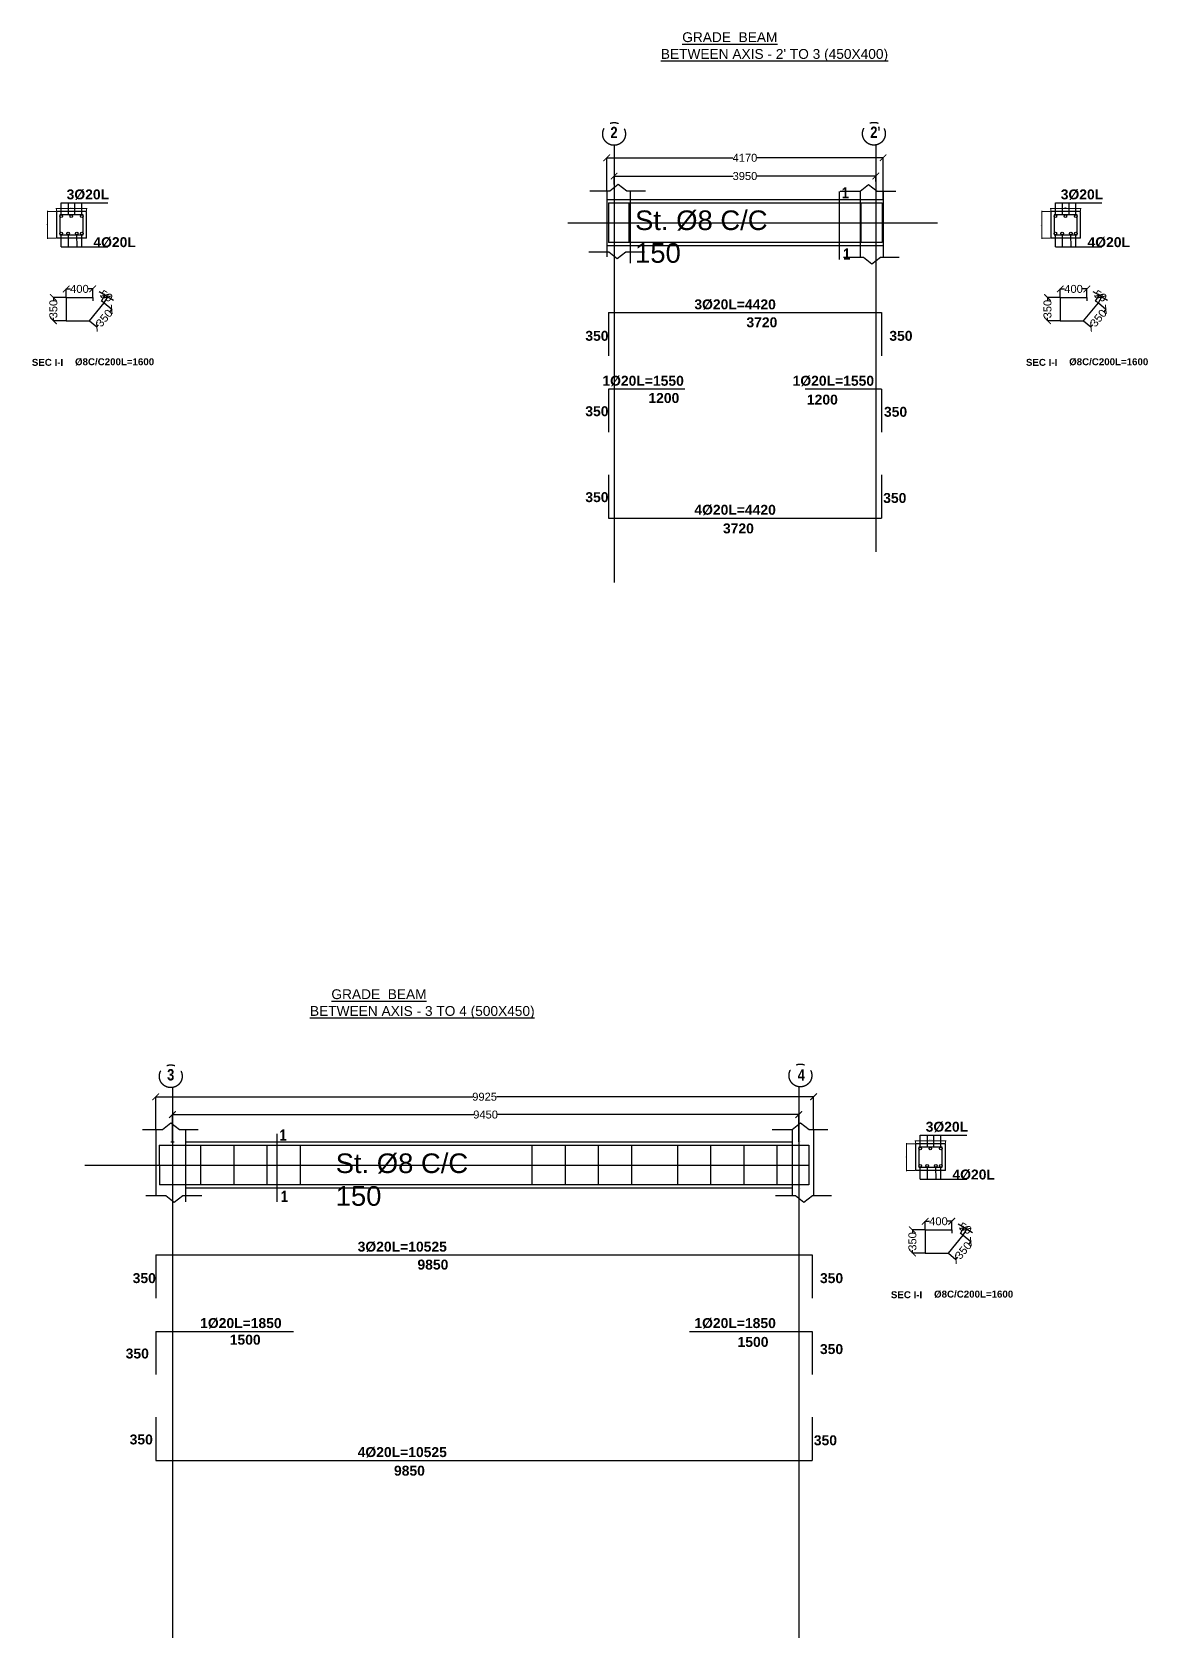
# Model space of a CAD drawing. Header units: inches. Extents: x -291016 to -124071, y 25078 to 137196.
# Drawn here: x -278426 to -261591, y 84236 to 108463 of the extents above; entities that cross this region are included whole.
import ezdxf

# ---------------------------------------------------------------- set-up
doc = ezdxf.new("R2010")
doc.units = ezdxf.units.IN
doc.header["$MEASUREMENT"] = 0
doc.linetypes.add('CENTER', pattern=[2, 1.25, -0.25, 0.25, -0.25])
doc.linetypes.add('CENTER2', pattern=[28.575, 19.05, -3.175, 3.175, -3.175])
doc.layers.add('AXIS', color=8, linetype='CENTER')
doc.layers.add('TEX', color=4, linetype='Continuous')
for name, color, linetype, lineweight in [('bar', 2, 'Continuous', 60), ('texts', 3, 'Continuous', 15), ('wal', 7, 'Continuous', 50)]:
    doc.layers.add(name, color=color, linetype=linetype, lineweight=lineweight)
doc.styles.add('50', font='arial.ttf', dxfattribs={"height": 150})
doc.styles.add('G', font='arial.ttf')
doc.styles.add('SIMPLEX', font='arial.ttf', dxfattribs={"height": 120})
doc.styles.add('Swiss Outline Bold Condensed', font='swisscbo.ttf')
doc.dimstyles.new('25SC', dxfattribs={"dimtxt": 20, "dimasz": 100, "dimexe": 0, "dimexo": 0, "dimgap": 0, "dimtad": 0, "dimdec": 0, "dimzin": 0, "dimdsep": 46, "dimtxsty": 'SIMPLEX', "dimblk": 'ARCHTICK', "dimcen": 0, "dimclrd": 1, "dimclre": 1, "dimclrt": 6, "dimadec": 0, "dimazin": 0, "dimtfac": 1, "dimtdec": 0, "dimtix": 1, "dimtmove": 2, "dimatfit": 3, "dimldrblk": 'ARCHTICK', "dimfxl": 50, "dimtolj": 1, "dimtzin": 0, "dimarcsym": 0})
doc.dimstyles.new('50PEA1', dxfattribs={"dimscale": 0, "dimtxt": 12.5, "dimasz": 5, "dimexe": 5, "dimexo": 10, "dimgap": 5, "dimtad": 1, "dimdec": 0, "dimdsep": 46, "dimtxsty": 'Standard', "dimblk1": 'ARCHTICK', "dimblk2": 'ARCHTICK', "dimsah": 1, "dimcen": 2.5, "dimdle": 10, "dimclrd": 8, "dimclre": 8, "dimclrt": 7, "dimadec": 0, "dimazin": 0, "dimtfac": 1, "dimtdec": 0, "dimtix": 1, "dimtmove": 2, "dimatfit": 3, "dimldrblk": 'ARCHTICK', "dimfxl": 1, "dimtolj": 1, "dimtzin": 0, "dimlwd": 13, "dimlwe": 13, "dimarcsym": 0})

# ---------------------------------------------------------------- blocks, each defined once
blk = doc.blocks.new('_ArchTick')
at = {"color": 0, "const_width": 0.15}
blk.add_lwpolyline([(-0.5, -0.5), (0.5, 0.5)], dxfattribs=at)
blk = doc.blocks.new('*D44')
at = {"color": 1, "lineweight": -2, "transparency": 16777216}
for p, q in [((-276309, 91719), (-276309, 92131)), ((-276309, 92131), (-271763, 92131)), ((-266859, 92131), (-271405, 92131)), ((-266859, 91719), (-266859, 92131))]:
    blk.add_line(p, q, dxfattribs=at)
at = {"layer": 'Defpoints', "color": 0, "transparency": 16777216}
for p in [(-266859, 92131), (-276309, 91719), (-266859, 91719)]:
    blk.add_point(p, dxfattribs=at)
at = {"color": 1, "lineweight": -2, "transparency": 16777216, "xscale": 100, "yscale": 100, "zscale": 100, "rotation": 180}
blk.add_blockref('_ArchTick', (-276309, 92131), dxfattribs=at)
at = {"color": 1, "lineweight": -2, "transparency": 16777216, "xscale": 100, "yscale": 100, "zscale": 100}
blk.add_blockref('_ArchTick', (-266859, 92131), dxfattribs=at)
at = {"color": 6, "transparency": 16777216, "insert": (-271584, 92131), "char_height": 120, "attachment_point": 5, "style": 'SIMPLEX'}
blk.add_mtext('\\A1;9450', dxfattribs=at)
blk = doc.blocks.new('*D833')
at = {"color": 8, "lineweight": 13, "transparency": 16777216}
for p, q in [((-265106, 91688), (-265236, 91688)), ((-265231, 91698), (-265231, 91278)), ((-265106, 91288), (-265236, 91288))]:
    blk.add_line(p, q, dxfattribs=at)
at = {"layer": 'Defpoints', "color": 0, "transparency": 16777216}
for p in [(-265096, 91688), (-265231, 91288), (-265096, 91288)]:
    blk.add_point(p, dxfattribs=at)
at = {"color": 8, "lineweight": 13, "transparency": 16777216, "xscale": 5, "yscale": 5, "zscale": 5}
for p, rotation in [((-265231, 91688), 90), ((-265231, 91288), 270)]:
    blk.add_blockref('_ArchTick', p, dxfattribs=dict(at, rotation=rotation))
at = {"color": 7, "transparency": 16777216, "insert": (-265242, 91488), "char_height": 12.5, "attachment_point": 5, "rotation": 90}
blk.add_mtext('\\A1;450', dxfattribs=at)
blk = doc.blocks.new('*D832')
at = {"color": 8, "lineweight": 13, "transparency": 16777216}
for p, q in [((-265106, 91737), (-264636, 91737)), ((-265096, 91698), (-265096, 91742)), ((-264646, 91698), (-264646, 91742))]:
    blk.add_line(p, q, dxfattribs=at)
at = {"layer": 'Defpoints', "color": 0, "transparency": 16777216}
for p in [(-265096, 91688), (-264646, 91737), (-264646, 91688)]:
    blk.add_point(p, dxfattribs=at)
at = {"color": 8, "lineweight": 13, "transparency": 16777216, "xscale": 5, "yscale": 5, "zscale": 5, "rotation": 180}
blk.add_blockref('_ArchTick', (-265096, 91737), dxfattribs=at)
at = {"color": 8, "lineweight": 13, "transparency": 16777216, "xscale": 5, "yscale": 5, "zscale": 5}
blk.add_blockref('_ArchTick', (-264646, 91737), dxfattribs=at)
at = {"color": 7, "transparency": 16777216, "insert": (-264871, 91749), "char_height": 12.5, "attachment_point": 5}
blk.add_mtext('\\A1;500', dxfattribs=at)
blk = doc.blocks.new('*D45')
at = {"color": 1, "lineweight": -2, "transparency": 16777216}
for p, q in [((-276561, 91905), (-276561, 92400)), ((-276561, 92400), (-271778, 92400)), ((-266636, 92400), (-271419, 92400)), ((-266636, 91905), (-266636, 92400))]:
    blk.add_line(p, q, dxfattribs=at)
at = {"layer": 'Defpoints', "color": 0, "transparency": 16777216}
for p in [(-266636, 92400), (-276561, 91905), (-266636, 91905)]:
    blk.add_point(p, dxfattribs=at)
at = {"color": 1, "lineweight": -2, "transparency": 16777216, "xscale": 100, "yscale": 100, "zscale": 100, "rotation": 180}
blk.add_blockref('_ArchTick', (-276561, 92400), dxfattribs=at)
at = {"color": 1, "lineweight": -2, "transparency": 16777216, "xscale": 100, "yscale": 100, "zscale": 100}
blk.add_blockref('_ArchTick', (-266636, 92400), dxfattribs=at)
at = {"color": 6, "transparency": 16777216, "insert": (-271599, 92400), "char_height": 120, "attachment_point": 5, "style": 'SIMPLEX'}
blk.add_mtext('\\A1;9925', dxfattribs=at)
blk = doc.blocks.new('*D126')
at = {"color": 1, "lineweight": -2, "transparency": 16777216}
for p, q in [((-264376, 90310), (-264263, 90215)), ((-264263, 90215), (-264291, 90182)), ((-264601, 90042), (-264488, 89947)), ((-264488, 89947), (-264461, 89980))]:
    blk.add_line(p, q, dxfattribs=at)
at = {"layer": 'Defpoints', "color": 0, "transparency": 16777216}
for p in [(-264376, 90310), (-264263, 90215), (-264601, 90042)]:
    blk.add_point(p, dxfattribs=at)
at = {"color": 1, "lineweight": -2, "transparency": 16777216, "xscale": 100, "yscale": 100, "zscale": 100}
for p, rotation in [((-264263, 90215), 49.99567424151289), ((-264488, 89947), 229.9956742415129)]:
    blk.add_blockref('_ArchTick', p, dxfattribs=dict(at, rotation=rotation))
at = {"color": 6, "transparency": 16777216, "insert": (-264376, 90081), "char_height": 120, "attachment_point": 5, "rotation": 49.9957, "style": 'SIMPLEX'}
blk.add_mtext('\\A1;350', dxfattribs=at)
blk = doc.blocks.new('*D127')
at = {"color": 1, "lineweight": -2, "transparency": 16777216}
for p, q in [((-264367, 90426), (-264453, 90476)), ((-264420, 90335), (-264367, 90426)), ((-264376, 90310), (-264324, 90401)), ((-264324, 90401), (-264367, 90426)), ((-264324, 90401), (-264237, 90351))]:
    blk.add_line(p, q, dxfattribs=at)
at = {"layer": 'Defpoints', "color": 0, "transparency": 16777216}
for p in [(-264367, 90426), (-264420, 90335), (-264376, 90310)]:
    blk.add_point(p, dxfattribs=at)
at = {"color": 1, "lineweight": -2, "transparency": 16777216, "xscale": 100, "yscale": 100, "zscale": 100}
for p, rotation in [((-264367, 90426), 329.9862666535626), ((-264324, 90401), 149.9862666535626)]:
    blk.add_blockref('_ArchTick', p, dxfattribs=dict(at, rotation=rotation))
at = {"color": 6, "transparency": 16777216, "insert": (-264345, 90414), "char_height": 120, "attachment_point": 5, "rotation": 329.9863, "style": 'SIMPLEX'}
blk.add_mtext('\\A1;50', dxfattribs=at)
blk = doc.blocks.new('*D128')
at = {"color": 1, "lineweight": -2, "transparency": 16777216}
for p, q in [((-264951, 90392), (-264951, 90521)), ((-264951, 90521), (-264886, 90521)), ((-264551, 90521), (-264616, 90521)), ((-264551, 90392), (-264551, 90521))]:
    blk.add_line(p, q, dxfattribs=at)
at = {"layer": 'Defpoints', "color": 0, "transparency": 16777216}
for p in [(-264951, 90521), (-264951, 90392), (-264551, 90392)]:
    blk.add_point(p, dxfattribs=at)
at = {"color": 1, "lineweight": -2, "transparency": 16777216, "xscale": 100, "yscale": 100, "zscale": 100, "rotation": 180}
blk.add_blockref('_ArchTick', (-264951, 90521), dxfattribs=at)
at = {"color": 1, "lineweight": -2, "transparency": 16777216, "xscale": 100, "yscale": 100, "zscale": 100}
blk.add_blockref('_ArchTick', (-264551, 90521), dxfattribs=at)
at = {"color": 6, "transparency": 16777216, "insert": (-264751, 90521), "char_height": 120, "attachment_point": 5, "style": 'SIMPLEX'}
blk.add_mtext('\\A1;400', dxfattribs=at)
blk = doc.blocks.new('*D46')
at = {"color": 1, "lineweight": -2, "transparency": 16777216}
for p, q in [((-264951, 90392), (-265144, 90392)), ((-265144, 90392), (-265144, 90349)), ((-265144, 90042), (-265144, 90085)), ((-264951, 90042), (-265144, 90042))]:
    blk.add_line(p, q, dxfattribs=at)
at = {"layer": 'Defpoints', "color": 0, "transparency": 16777216}
for p in [(-264951, 90392), (-265144, 90042), (-264951, 90042)]:
    blk.add_point(p, dxfattribs=at)
at = {"color": 1, "lineweight": -2, "transparency": 16777216, "xscale": 100, "yscale": 100, "zscale": 100}
for p, rotation in [((-265144, 90392), 90), ((-265144, 90042), 270)]:
    blk.add_blockref('_ArchTick', p, dxfattribs=dict(at, rotation=rotation))
at = {"color": 6, "transparency": 16777216, "insert": (-265144, 90217), "char_height": 120, "attachment_point": 5, "rotation": 90, "style": 'SIMPLEX'}
blk.add_mtext('\\A1;350', dxfattribs=at)
blk = doc.blocks.new('*D835')
at = {"color": 8, "lineweight": 13, "transparency": 16777216}
for p, q in [((-278067, 105755), (-278197, 105755)), ((-278192, 105765), (-278192, 105345)), ((-278067, 105355), (-278197, 105355))]:
    blk.add_line(p, q, dxfattribs=at)
at = {"layer": 'Defpoints', "color": 0, "transparency": 16777216}
for p in [(-278057, 105755), (-278192, 105355), (-278057, 105355)]:
    blk.add_point(p, dxfattribs=at)
at = {"color": 8, "lineweight": 13, "transparency": 16777216, "xscale": 5, "yscale": 5, "zscale": 5}
for p, rotation in [((-278192, 105755), 90), ((-278192, 105355), 270)]:
    blk.add_blockref('_ArchTick', p, dxfattribs=dict(at, rotation=rotation))
at = {"color": 7, "transparency": 16777216, "insert": (-278203, 105555), "char_height": 12.5, "attachment_point": 5, "rotation": 90}
blk.add_mtext('\\A1;450', dxfattribs=at)
blk = doc.blocks.new('*D834')
at = {"color": 8, "lineweight": 13, "transparency": 16777216}
for p, q in [((-278067, 105804), (-277597, 105804)), ((-278057, 105765), (-278057, 105809)), ((-277607, 105765), (-277607, 105809))]:
    blk.add_line(p, q, dxfattribs=at)
at = {"layer": 'Defpoints', "color": 0, "transparency": 16777216}
for p in [(-278057, 105755), (-277607, 105804), (-277607, 105755)]:
    blk.add_point(p, dxfattribs=at)
at = {"color": 8, "lineweight": 13, "transparency": 16777216, "xscale": 5, "yscale": 5, "zscale": 5, "rotation": 180}
blk.add_blockref('_ArchTick', (-278057, 105804), dxfattribs=at)
at = {"color": 8, "lineweight": 13, "transparency": 16777216, "xscale": 5, "yscale": 5, "zscale": 5}
blk.add_blockref('_ArchTick', (-277607, 105804), dxfattribs=at)
at = {"color": 7, "transparency": 16777216, "insert": (-277832, 105816), "char_height": 12.5, "attachment_point": 5}
blk.add_mtext('\\A1;500', dxfattribs=at)
blk = doc.blocks.new('*D141')
at = {"color": 1, "lineweight": -2, "transparency": 16777216}
for p, q in [((-277337, 104377), (-277225, 104282)), ((-277225, 104282), (-277252, 104249)), ((-277562, 104109), (-277449, 104014)), ((-277449, 104014), (-277422, 104047))]:
    blk.add_line(p, q, dxfattribs=at)
at = {"layer": 'Defpoints', "color": 0, "transparency": 16777216}
for p in [(-277337, 104377), (-277225, 104282), (-277562, 104109)]:
    blk.add_point(p, dxfattribs=at)
at = {"color": 1, "lineweight": -2, "transparency": 16777216, "xscale": 100, "yscale": 100, "zscale": 100}
for p, rotation in [((-277225, 104282), 49.99567424151289), ((-277449, 104014), 229.9956742415129)]:
    blk.add_blockref('_ArchTick', p, dxfattribs=dict(at, rotation=rotation))
at = {"color": 6, "transparency": 16777216, "insert": (-277337, 104148), "char_height": 120, "attachment_point": 5, "rotation": 49.9957, "style": 'SIMPLEX'}
blk.add_mtext('\\A1;350', dxfattribs=at)
blk = doc.blocks.new('*D142')
at = {"color": 1, "lineweight": -2, "transparency": 16777216}
for p, q in [((-277328, 104493), (-277415, 104543)), ((-277381, 104402), (-277328, 104493)), ((-277337, 104377), (-277285, 104468)), ((-277285, 104468), (-277328, 104493)), ((-277285, 104468), (-277198, 104418))]:
    blk.add_line(p, q, dxfattribs=at)
at = {"layer": 'Defpoints', "color": 0, "transparency": 16777216}
for p in [(-277328, 104493), (-277381, 104402), (-277337, 104377)]:
    blk.add_point(p, dxfattribs=at)
at = {"color": 1, "lineweight": -2, "transparency": 16777216, "xscale": 100, "yscale": 100, "zscale": 100}
for p, rotation in [((-277328, 104493), 329.9862666535626), ((-277285, 104468), 149.9862666535626)]:
    blk.add_blockref('_ArchTick', p, dxfattribs=dict(at, rotation=rotation))
at = {"color": 6, "transparency": 16777216, "insert": (-277306, 104481), "char_height": 120, "attachment_point": 5, "rotation": 329.9863, "style": 'SIMPLEX'}
blk.add_mtext('\\A1;50', dxfattribs=at)
blk = doc.blocks.new('*D143')
at = {"color": 1, "lineweight": -2, "transparency": 16777216}
for p, q in [((-277912, 104459), (-277912, 104588)), ((-277912, 104588), (-277847, 104588)), ((-277512, 104588), (-277577, 104588)), ((-277512, 104459), (-277512, 104588))]:
    blk.add_line(p, q, dxfattribs=at)
at = {"layer": 'Defpoints', "color": 0, "transparency": 16777216}
for p in [(-277912, 104588), (-277912, 104459), (-277512, 104459)]:
    blk.add_point(p, dxfattribs=at)
at = {"color": 1, "lineweight": -2, "transparency": 16777216, "xscale": 100, "yscale": 100, "zscale": 100, "rotation": 180}
blk.add_blockref('_ArchTick', (-277912, 104588), dxfattribs=at)
at = {"color": 1, "lineweight": -2, "transparency": 16777216, "xscale": 100, "yscale": 100, "zscale": 100}
blk.add_blockref('_ArchTick', (-277512, 104588), dxfattribs=at)
at = {"color": 6, "transparency": 16777216, "insert": (-277712, 104588), "char_height": 120, "attachment_point": 5, "style": 'SIMPLEX'}
blk.add_mtext('\\A1;400', dxfattribs=at)
blk = doc.blocks.new('*D58')
at = {"color": 1, "lineweight": -2, "transparency": 16777216}
for p, q in [((-277912, 104459), (-278105, 104459)), ((-278105, 104459), (-278105, 104416)), ((-278105, 104109), (-278105, 104152)), ((-277912, 104109), (-278105, 104109))]:
    blk.add_line(p, q, dxfattribs=at)
at = {"layer": 'Defpoints', "color": 0, "transparency": 16777216}
for p in [(-277912, 104459), (-278105, 104109), (-277912, 104109)]:
    blk.add_point(p, dxfattribs=at)
at = {"color": 1, "lineweight": -2, "transparency": 16777216, "xscale": 100, "yscale": 100, "zscale": 100}
for p, rotation in [((-278105, 104459), 90), ((-278105, 104109), 270)]:
    blk.add_blockref('_ArchTick', p, dxfattribs=dict(at, rotation=rotation))
at = {"color": 6, "transparency": 16777216, "insert": (-278105, 104284), "char_height": 120, "attachment_point": 5, "rotation": 90, "style": 'SIMPLEX'}
blk.add_mtext('\\A1;350', dxfattribs=at)
blk = doc.blocks.new('*D59')
at = {"color": 1, "lineweight": -2, "transparency": 16777216}
for p, q in [((-269646, 106162), (-269646, 106291)), ((-269646, 106291), (-267849, 106291)), ((-265696, 106291), (-267492, 106291)), ((-265696, 106207), (-265696, 106291))]:
    blk.add_line(p, q, dxfattribs=at)
at = {"layer": 'Defpoints', "color": 0, "transparency": 16777216}
for p in [(-269646, 106162), (-265696, 106291), (-265696, 106207)]:
    blk.add_point(p, dxfattribs=at)
at = {"color": 1, "lineweight": -2, "transparency": 16777216, "xscale": 100, "yscale": 100, "zscale": 100, "rotation": 180}
blk.add_blockref('_ArchTick', (-269646, 106291), dxfattribs=at)
at = {"color": 1, "lineweight": -2, "transparency": 16777216, "xscale": 100, "yscale": 100, "zscale": 100}
blk.add_blockref('_ArchTick', (-265696, 106291), dxfattribs=at)
at = {"color": 6, "transparency": 16777216, "insert": (-267671, 106291), "char_height": 120, "attachment_point": 5, "style": 'SIMPLEX'}
blk.add_mtext('\\A1;3950', dxfattribs=at)
blk = doc.blocks.new('*D60')
at = {"color": 1, "lineweight": -2, "transparency": 16777216}
for p, q in [((-269756, 106066), (-269756, 106566)), ((-269756, 106566), (-267852, 106566)), ((-265586, 106566), (-267489, 106566)), ((-265586, 105936), (-265586, 106566))]:
    blk.add_line(p, q, dxfattribs=at)
at = {"layer": 'Defpoints', "color": 0, "transparency": 16777216}
for p in [(-265586, 106566), (-269756, 106066), (-265586, 105936)]:
    blk.add_point(p, dxfattribs=at)
at = {"color": 1, "lineweight": -2, "transparency": 16777216, "xscale": 100, "yscale": 100, "zscale": 100, "rotation": 180}
blk.add_blockref('_ArchTick', (-269756, 106566), dxfattribs=at)
at = {"color": 1, "lineweight": -2, "transparency": 16777216, "xscale": 100, "yscale": 100, "zscale": 100}
blk.add_blockref('_ArchTick', (-265586, 106566), dxfattribs=at)
at = {"color": 6, "transparency": 16777216, "insert": (-267671, 106566), "char_height": 120, "attachment_point": 5, "style": 'SIMPLEX'}
blk.add_mtext('\\A1;4170', dxfattribs=at)
blk = doc.blocks.new('*D837')
at = {"color": 8, "lineweight": 13, "transparency": 16777216}
for p, q in [((-263068, 105755), (-263198, 105755)), ((-263193, 105765), (-263193, 105345)), ((-263068, 105355), (-263198, 105355))]:
    blk.add_line(p, q, dxfattribs=at)
at = {"layer": 'Defpoints', "color": 0, "transparency": 16777216}
for p in [(-263058, 105755), (-263193, 105355), (-263058, 105355)]:
    blk.add_point(p, dxfattribs=at)
at = {"color": 8, "lineweight": 13, "transparency": 16777216, "xscale": 5, "yscale": 5, "zscale": 5}
for p, rotation in [((-263193, 105755), 90), ((-263193, 105355), 270)]:
    blk.add_blockref('_ArchTick', p, dxfattribs=dict(at, rotation=rotation))
at = {"color": 7, "transparency": 16777216, "insert": (-263204, 105555), "char_height": 12.5, "attachment_point": 5, "rotation": 90}
blk.add_mtext('\\A1;450', dxfattribs=at)
blk = doc.blocks.new('*D836')
at = {"color": 8, "lineweight": 13, "transparency": 16777216}
for p, q in [((-263068, 105804), (-262598, 105804)), ((-263058, 105765), (-263058, 105809)), ((-262608, 105765), (-262608, 105809))]:
    blk.add_line(p, q, dxfattribs=at)
at = {"layer": 'Defpoints', "color": 0, "transparency": 16777216}
for p in [(-263058, 105755), (-262608, 105804), (-262608, 105755)]:
    blk.add_point(p, dxfattribs=at)
at = {"color": 8, "lineweight": 13, "transparency": 16777216, "xscale": 5, "yscale": 5, "zscale": 5, "rotation": 180}
blk.add_blockref('_ArchTick', (-263058, 105804), dxfattribs=at)
at = {"color": 8, "lineweight": 13, "transparency": 16777216, "xscale": 5, "yscale": 5, "zscale": 5}
blk.add_blockref('_ArchTick', (-262608, 105804), dxfattribs=at)
at = {"color": 7, "transparency": 16777216, "insert": (-262833, 105816), "char_height": 12.5, "attachment_point": 5}
blk.add_mtext('\\A1;500', dxfattribs=at)
blk = doc.blocks.new('*D144')
at = {"color": 1, "lineweight": -2, "transparency": 16777216}
for p, q in [((-262338, 104377), (-262226, 104282)), ((-262226, 104282), (-262253, 104249)), ((-262563, 104109), (-262450, 104014)), ((-262450, 104014), (-262423, 104047))]:
    blk.add_line(p, q, dxfattribs=at)
at = {"layer": 'Defpoints', "color": 0, "transparency": 16777216}
for p in [(-262338, 104377), (-262226, 104282), (-262563, 104109)]:
    blk.add_point(p, dxfattribs=at)
at = {"color": 1, "lineweight": -2, "transparency": 16777216, "xscale": 100, "yscale": 100, "zscale": 100}
for p, rotation in [((-262226, 104282), 49.99567424151289), ((-262450, 104014), 229.9956742415129)]:
    blk.add_blockref('_ArchTick', p, dxfattribs=dict(at, rotation=rotation))
at = {"color": 6, "transparency": 16777216, "insert": (-262338, 104148), "char_height": 120, "attachment_point": 5, "rotation": 49.9957, "style": 'SIMPLEX'}
blk.add_mtext('\\A1;350', dxfattribs=at)
blk = doc.blocks.new('*D145')
at = {"color": 1, "lineweight": -2, "transparency": 16777216}
for p, q in [((-262329, 104493), (-262416, 104543)), ((-262382, 104402), (-262329, 104493)), ((-262338, 104377), (-262286, 104468)), ((-262286, 104468), (-262329, 104493)), ((-262286, 104468), (-262199, 104418))]:
    blk.add_line(p, q, dxfattribs=at)
at = {"layer": 'Defpoints', "color": 0, "transparency": 16777216}
for p in [(-262329, 104493), (-262382, 104402), (-262338, 104377)]:
    blk.add_point(p, dxfattribs=at)
at = {"color": 1, "lineweight": -2, "transparency": 16777216, "xscale": 100, "yscale": 100, "zscale": 100}
for p, rotation in [((-262329, 104493), 329.9862666535626), ((-262286, 104468), 149.9862666535626)]:
    blk.add_blockref('_ArchTick', p, dxfattribs=dict(at, rotation=rotation))
at = {"color": 6, "transparency": 16777216, "insert": (-262307, 104481), "char_height": 120, "attachment_point": 5, "rotation": 329.9863, "style": 'SIMPLEX'}
blk.add_mtext('\\A1;50', dxfattribs=at)
blk = doc.blocks.new('*D146')
at = {"color": 1, "lineweight": -2, "transparency": 16777216}
for p, q in [((-262913, 104459), (-262913, 104588)), ((-262913, 104588), (-262848, 104588)), ((-262513, 104588), (-262578, 104588)), ((-262513, 104459), (-262513, 104588))]:
    blk.add_line(p, q, dxfattribs=at)
at = {"layer": 'Defpoints', "color": 0, "transparency": 16777216}
for p in [(-262913, 104588), (-262913, 104459), (-262513, 104459)]:
    blk.add_point(p, dxfattribs=at)
at = {"color": 1, "lineweight": -2, "transparency": 16777216, "xscale": 100, "yscale": 100, "zscale": 100, "rotation": 180}
blk.add_blockref('_ArchTick', (-262913, 104588), dxfattribs=at)
at = {"color": 1, "lineweight": -2, "transparency": 16777216, "xscale": 100, "yscale": 100, "zscale": 100}
blk.add_blockref('_ArchTick', (-262513, 104588), dxfattribs=at)
at = {"color": 6, "transparency": 16777216, "insert": (-262713, 104588), "char_height": 120, "attachment_point": 5, "style": 'SIMPLEX'}
blk.add_mtext('\\A1;400', dxfattribs=at)
blk = doc.blocks.new('*D61')
at = {"color": 1, "lineweight": -2, "transparency": 16777216}
for p, q in [((-262913, 104459), (-263106, 104459)), ((-263106, 104459), (-263106, 104416)), ((-263106, 104109), (-263106, 104152)), ((-262913, 104109), (-263106, 104109))]:
    blk.add_line(p, q, dxfattribs=at)
at = {"layer": 'Defpoints', "color": 0, "transparency": 16777216}
for p in [(-262913, 104459), (-263106, 104109), (-262913, 104109)]:
    blk.add_point(p, dxfattribs=at)
at = {"color": 1, "lineweight": -2, "transparency": 16777216, "xscale": 100, "yscale": 100, "zscale": 100}
for p, rotation in [((-263106, 104459), 90), ((-263106, 104109), 270)]:
    blk.add_blockref('_ArchTick', p, dxfattribs=dict(at, rotation=rotation))
at = {"color": 6, "transparency": 16777216, "insert": (-263106, 104284), "char_height": 120, "attachment_point": 5, "rotation": 90, "style": 'SIMPLEX'}
blk.add_mtext('\\A1;350', dxfattribs=at)

msp = doc.modelspace()

# ---------------------------------------------------------------- linework, layer by layer
at = {"color": 3}
for p, q in [((-269710.7722, 106066.4199), (-269585.7405, 106167.4201)), ((-269585.7405, 106167.4201), (-269455.2722, 106066.4199)), ((-265933.5238, 106063.1377), (-265808.492, 106164.1378)), ((-265808.492, 106164.1378), (-265678.0238, 106063.1377)), ((-270013.2722, 106066.4199), (-269710.7722, 106066.4199)), ((-269755.5238, 106066.4378), (-269755.5238, 105072.9085)), ((-269755.5238, 105936.22), (-265585.5238, 105936.2612)), ((-269455.2722, 106066.4199), (-269170.2722, 106066.4199)), ((-269397.7722, 104976.3906), (-269397.7722, 106066.4199)), ((-266236.0238, 106063.1377), (-265933.5238, 106063.1377)), ((-265933.3445, 106063.1377), (-265933.3445, 105064.3497)), ((-265678.0238, 106063.1377), (-265393.0238, 106063.1377)), ((-265585.5238, 106063.1377), (-265585.5238, 105064.3497)), ((-278056.6256, 105755.3723), (-278056.6256, 105355.3723)), ((-277606.6256, 105755.3723), (-278056.6256, 105755.3723)), ((-277606.6256, 105755.3723), (-278056.6256, 105755.3723)), ((-277606.6256, 105355.3723), (-277606.6256, 105755.3723)), ((-263057.6256, 105755.3723), (-263057.6256, 105355.3723)), ((-262607.6256, 105755.3723), (-263057.6256, 105755.3723)), ((-262607.6256, 105755.3723), (-263057.6256, 105755.3723)), ((-262607.6256, 105355.3723), (-262607.6256, 105755.3723)), ((-270341.0238, 105586.273), (-264766.0238, 105586.273)), ((-277606.6256, 105355.3723), (-278056.6256, 105355.3723)), ((-270028.4835, 105149.742), (-269725.9835, 105149.742)), ((-265585.5238, 105236.273), (-269755.5238, 105236.273)), ((-269725.9835, 105149.742), (-269600.9518, 105048.7419)), ((-269600.9518, 105048.7419), (-269470.4835, 105149.742)), ((-269470.4835, 105149.742), (-269185.4835, 105149.742)), ((-262607.6256, 105355.3723), (-263057.6256, 105355.3723)), ((-266184.7585, 105069.6084), (-265882.2585, 105069.6084)), ((-265882.2585, 105069.6084), (-265757.2268, 104968.6083)), ((-265757.2268, 104968.6083), (-265626.7585, 105069.6084)), ((-265626.7585, 105069.6084), (-265341.7585, 105069.6084)), ((-277512.1256, 104458.8723), (-277512.1256, 104408.8723)), ((-262513.1256, 104458.8723), (-262513.1256, 104408.8723)), ((-277337.4476, 104376.5921), (-277380.7429, 104401.6025)), ((-269729.5238, 104230.2724), (-265612.5238, 104230.2724)), ((-269729.5238, 104230.2724), (-269729.5238, 103580.2724)), ((-265612.5238, 104230.2724), (-265612.5238, 103580.2724)), ((-262338.4476, 104376.5921), (-262381.7429, 104401.6025)), ((-269729.574, 103077.2732), (-269729.574, 102427.2732)), ((-268579.574, 103077.2732), (-269729.574, 103077.2732)), ((-265612.574, 103077.2732), (-266762.574, 103077.2732)), ((-265612.574, 103077.2732), (-265612.574, 102427.2732)), ((-269729.5613, 101780.7739), (-269729.5613, 101130.7739)), ((-265612.5613, 101780.7739), (-265612.5613, 101130.7739)), ((-269729.5613, 101130.778), (-265612.5613, 101130.8301)), ((-276761.5238, 91905.4221), (-276459.0238, 91905.4221)), ((-276561.2754, 91905.4399), (-276561.2754, 90911.9107)), ((-276459.0238, 91905.4221), (-276333.992, 92006.4222)), ((-276333.992, 92006.4222), (-276203.5238, 91905.4221)), ((-276203.5238, 91905.4221), (-275918.5238, 91905.4221)), ((-276109.0085, 90815.3928), (-276109.0085, 91905.4221)), ((-267261.496, 91905.0082), (-266958.996, 91905.0082)), ((-266958.996, 91905.0082), (-266833.9643, 92006.0083)), ((-266958.8168, 91905.0082), (-266958.8168, 90906.2202)), ((-266833.9643, 92006.0083), (-266703.496, 91905.0082)), ((-266703.496, 91905.0082), (-266418.496, 91905.0082)), ((-266635.996, 91905.0082), (-266635.996, 90906.2202)), ((-276334.0238, 91669.3928), (-276333.7885, 91669.3928)), ((-276334.0085, 91719.3928), (-276284.0232, 91719.3928)), ((-276284.0243, 91719.6281), (-276284.0232, 91719.3928)), ((-276109.0085, 91719.3928), (-266958.8168, 91719.3928)), ((-266834.0238, 91719.3928), (-266834.0085, 91719.3928)), ((-265095.5238, 91688.3928), (-265095.5238, 91288.3928)), ((-264645.5238, 91688.3928), (-265095.5238, 91688.3928)), ((-264645.5238, 91688.3928), (-265095.5238, 91688.3928)), ((-264645.5238, 91288.3928), (-264645.5238, 91688.3928)), ((-277630.0238, 91369.3928), (-266709.0238, 91369.3928)), ((-264645.5238, 91288.3928), (-265095.5238, 91288.3928)), ((-276710.2585, 90911.8928), (-276407.7585, 90911.8928)), ((-276407.7585, 90911.8928), (-276282.7268, 90810.8927)), ((-276282.7268, 90810.8927), (-276152.2585, 90911.8928)), ((-276152.2585, 90911.8928), (-275867.2585, 90911.8928)), ((-266958.8168, 91019.4003), (-276109.0085, 91019.3926)), ((-267210.2308, 90911.4789), (-266907.7308, 90911.4789)), ((-266907.7308, 90911.4789), (-266782.6991, 90810.4788)), ((-266834.0238, 91019.4004), (-266834.039, 91019.4004)), ((-266782.6991, 90810.4788), (-266652.2308, 90911.4789)), ((-266652.2308, 90911.4789), (-266367.2308, 90911.4789)), ((-264551.0238, 90391.8928), (-264551.0238, 90341.8928)), ((-264376.3457, 90309.6126), (-264419.641, 90334.623)), ((-276559.0981, 90013.3922), (-266659.0981, 90013.3922)), ((-276559.0981, 90013.3922), (-276559.0981, 89363.3922)), ((-266659.0981, 90013.3922), (-266659.0981, 89363.3922)), ((-276559.1484, 88860.3929), (-274709.1484, 88860.3929)), ((-276559.1484, 88860.3929), (-276559.1484, 88210.3929)), ((-276334.1484, 88860.3929), (-274484.1484, 88860.3929)), ((-268509.1484, 88860.3929), (-266659.1484, 88860.3929)), ((-266659.1484, 88860.3929), (-266659.1484, 88210.3929)), ((-276559.1357, 87563.8937), (-276559.1357, 86913.8937)), ((-266659.1357, 87563.8937), (-266659.1357, 86913.8937)), ((-276559.1357, 86913.8937), (-266659.1357, 86913.8937))]:
    msp.add_line(p, q, dxfattribs=at)
at = {"color": 0}
for p, q in [((-277986.6256, 105705.3723), (-277986.6256, 105889.3723)), ((-277986.6256, 105889.3723), (-277284.6256, 105889.3723)), ((-277877.6256, 105705.3723), (-277877.6256, 105889.3723)), ((-277780.6256, 105705.3723), (-277780.6256, 105889.3723)), ((-277676.6256, 105705.3723), (-277676.6256, 105889.3723)), ((-262987.6256, 105705.3723), (-262987.6256, 105889.3723)), ((-262987.6256, 105889.3723), (-262285.6256, 105889.3723)), ((-262878.6256, 105705.3723), (-262878.6256, 105889.3723)), ((-262781.6256, 105705.3723), (-262781.6256, 105889.3723)), ((-262677.6256, 105705.3723), (-262677.6256, 105889.3723)), ((-277986.6256, 105221.3723), (-277986.6256, 105405.3723)), ((-277877.6256, 105221.3723), (-277877.6256, 105405.3723)), ((-277746.1256, 105221.3723), (-277753.1256, 105405.3723)), ((-277676.6256, 105221.3723), (-277676.6256, 105405.3723)), ((-262987.6256, 105221.3723), (-262987.6256, 105405.3723)), ((-262878.6256, 105221.3723), (-262878.6256, 105405.3723)), ((-262747.1256, 105221.3723), (-262754.1256, 105405.3723)), ((-262677.6256, 105221.3723), (-262677.6256, 105405.3723)), ((-277986.6256, 105221.3723), (-277284.6256, 105221.3723)), ((-262987.6256, 105221.3723), (-262285.6256, 105221.3723)), ((-265025.5238, 91638.3928), (-265025.5238, 91822.3928)), ((-265025.5238, 91822.3928), (-264323.5238, 91822.3928)), ((-264916.5238, 91638.3928), (-264916.5238, 91822.3928)), ((-264819.5238, 91638.3928), (-264819.5238, 91822.3928)), ((-264715.5238, 91638.3928), (-264715.5238, 91822.3928)), ((-265025.5238, 91154.3928), (-265025.5238, 91338.3928)), ((-264916.5238, 91154.3928), (-264916.5238, 91338.3928)), ((-264785.0238, 91154.3928), (-264792.0238, 91338.3928)), ((-264715.5238, 91154.3928), (-264715.5238, 91338.3928)), ((-265025.5238, 91154.3928), (-264323.5238, 91154.3928))]:
    msp.add_line(p, q, dxfattribs=at)
at = {"color": 6}
for p, q in [((-269731.0238, 105886.273), (-265603.0213, 105886.273)), ((-269731.0238, 105886.273), (-269731.0238, 105286.273)), ((-269420.5238, 105886.273), (-269420.5238, 105286.273)), ((-265920.5238, 105886.273), (-265920.5238, 105286.273)), ((-265603.0213, 105886.273), (-265603.0213, 105286.273)), ((-278006.6256, 105705.3723), (-278006.6256, 105405.3723)), ((-277656.6256, 105705.3723), (-278006.6256, 105705.3723)), ((-277656.6256, 105405.3723), (-277656.6256, 105705.3723)), ((-263007.6256, 105705.3723), (-263007.6256, 105405.3723)), ((-262657.6256, 105705.3723), (-263007.6256, 105705.3723)), ((-262657.6256, 105405.3723), (-262657.6256, 105705.3723)), ((-278006.6256, 105405.3723), (-277656.6256, 105405.3723)), ((-263007.6256, 105405.3723), (-262657.6256, 105405.3723)), ((-265603.0213, 105286.273), (-269731.0238, 105286.273)), ((-277912.1256, 104458.8723), (-277912.1256, 104108.8723)), ((-277912.1256, 104458.8723), (-277512.1256, 104458.8723)), ((-262913.1256, 104458.8723), (-262913.1256, 104108.8723)), ((-262913.1256, 104458.8723), (-262513.1256, 104458.8723)), ((-277562.1256, 104108.8723), (-277337.4476, 104376.5921)), ((-262563.1256, 104108.8723), (-262338.4476, 104376.5921)), ((-277912.1256, 104108.8723), (-277562.1256, 104108.8723)), ((-262913.1256, 104108.8723), (-262563.1256, 104108.8723)), ((-276508.7727, 91669.3926), (-266709.0238, 91669.4006)), ((-276508.7727, 91669.3928), (-276505.9492, 91069.3928)), ((-275884.0238, 91669.3928), (-275884.0238, 91069.3928)), ((-275384.0238, 91669.3928), (-275384.0238, 91069.3928)), ((-274884.0238, 91669.3928), (-274884.0238, 91069.3928)), ((-274384.0238, 91669.3928), (-274384.0238, 91069.3928)), ((-270884.0238, 91669.3928), (-270884.0238, 91069.3928)), ((-270384.0238, 91669.3928), (-270384.0238, 91069.3928)), ((-269884.0238, 91669.3928), (-269884.0238, 91069.3928)), ((-269384.0238, 91669.3928), (-269384.0238, 91069.3928)), ((-268689.0238, 91669.3928), (-268689.0238, 91069.3928)), ((-268189.0238, 91669.3928), (-268189.0238, 91069.3928)), ((-267689.0238, 91669.3928), (-267689.0238, 91069.3928)), ((-267189.0238, 91669.3928), (-267189.0238, 91069.3928)), ((-266709.0238, 91669.4004), (-266709.0238, 91069.4004)), ((-265045.5238, 91638.3928), (-265045.5238, 91338.3928)), ((-264695.5238, 91638.3928), (-265045.5238, 91638.3928)), ((-264695.5238, 91338.3928), (-264695.5238, 91638.3928)), ((-265045.5238, 91338.3928), (-264695.5238, 91338.3928)), ((-266709.0238, 91069.4005), (-276505.9492, 91069.3926)), ((-264951.0238, 90391.8928), (-264951.0238, 90041.8928)), ((-264951.0238, 90391.8928), (-264551.0238, 90391.8928)), ((-264601.0238, 90041.8928), (-264376.3457, 90309.6126)), ((-264951.0238, 90041.8928), (-264601.0238, 90041.8928))]:
    msp.add_line(p, q, dxfattribs=at)
for centre in [(-277986.6256, 105685.3723), (-277835.0311, 105685.3723), (-277676.6256, 105685.3723), (-262987.6256, 105685.3723), (-262836.0311, 105685.3723), (-262677.6256, 105685.3723), (-277986.6256, 105425.3723), (-277884.1256, 105425.3723), (-277753.1256, 105425.3723), (-277676.6256, 105425.3723), (-262987.6256, 105425.3723), (-262885.1256, 105425.3723), (-262754.1256, 105425.3723), (-262677.6256, 105425.3723), (-265025.5238, 91618.3928), (-264873.9293, 91618.3928), (-264715.5238, 91618.3928), (-265025.5238, 91358.3928), (-264923.0238, 91358.3928), (-264792.0238, 91358.3928), (-264715.5238, 91358.3928)]:
    msp.add_circle(centre, 20, dxfattribs=at)
at = {"layer": 'AXIS', "linetype": 'CENTER2', "ltscale": 1000}
for p, q in [((-269645.4881, 106754.545), (-269645.7756, 100156.9919)), ((-265695.4881, 106754.6855), (-265695.7553, 100623.5234)), ((-276308.9729, 92537.729), (-276309.3346, 84235.9274)), ((-266858.9729, 92537.7486), (-266859.3346, 84235.947))]:
    msp.add_line(p, q, dxfattribs=at)
at = {"layer": 'AXIS', "ltscale": 500}
for centre in [(-269645.4881, 106926.402), (-265725.0327, 106929.6619), (-276333.9729, 92709.5871), (-266833.9724, 92721.3309)]:
    msp.add_circle(centre, 171.857, dxfattribs=at)
at = {"layer": 'bar', "ltscale": 150, "const_width": 20}
for points in [[(-266247.0238, 105028.773), (-266247.0238, 106059.0403)], [(-274730.5238, 90811.8928), (-274730.5238, 91842.1601)]]:
    msp.add_lwpolyline(points, dxfattribs=at)

# ---------------------------------------------------------------- texts
at = {"layer": 'TEX'}
for s, height, style, p in [('%%UGRADE  BEAM', 148, 'G', (-268617.0238, 108312.5082)), ("%%UBETWEEN AXIS - 2' TO 3 (450X400)", 148, 'G', (-268940.0238, 108059.273)), ('2', 170, 'Swiss Outline Bold Condensed', (-269700.539, 106863.7077)), ("2'", 170, 'Swiss Outline Bold Condensed', (-265780.0837, 106866.9675)), ('1', 170, 'Swiss Outline Bold Condensed', (-266210.9834, 105953.0927)), ('1', 170, 'Swiss Outline Bold Condensed', (-266190.5238, 105028.773)), ('%%UGRADE  BEAM', 148, 'G', (-273910.5238, 93873.6279)), ('%%UBETWEEN AXIS - 3 TO 4 (500X450)', 148, 'G', (-274233.5238, 93620.3928)), ('3', 170, 'Swiss Outline Bold Condensed', (-276389.0238, 92646.8928)), ('4', 170, 'Swiss Outline Bold Condensed', (-266875.5238, 92642.3928)), ('1', 170, 'Swiss Outline Bold Condensed', (-274694.4834, 91736.2124)), ('1', 170, 'Swiss Outline Bold Condensed', (-274674.0238, 90811.8928))]:
    msp.add_text(s, height=height, dxfattribs=dict(at, style=style)).set_placement(p)
at = {"layer": 'TEX', "char_height": 296, "attachment_point": 1, "style": 'G'}
for insert in [(-269328.5238, 105772.273), (-273845.5238, 91544.8928)]:
    msp.add_mtext_dynamic_manual_height_columns('St. %%C8 C/C 150', width=2462.399683, gutter_width=1, heights=[0], dxfattribs=dict(at, insert=insert))
at = {"layer": 'texts', "lineweight": 50, "ltscale": 2, "char_height": 105, "attachment_point": 1}
for s, insert, width in [('{\\fArial|b1|i0|c0|p34;SEC I-I}', (-278430.1082, 103532.7243), 610.442651), ('{\\fArial|b1|i0|c0|p34;%%C8C/C200L=1600}', (-277778.8936, 103541.913), 364.62196), ('{\\fArial|b1|i0|c0|p34;SEC I-I}', (-263431.1082, 103532.7243), 610.442651), ('{\\fArial|b1|i0|c0|p34;%%C8C/C200L=1600}', (-262779.8936, 103541.913), 364.62196), ('{\\fArial|b1|i0|c0|p34;SEC I-I}', (-265469.0063, 89465.7448), 610.442651), ('{\\fArial|b1|i0|c0|p34;%%C8C/C200L=1600}', (-264817.7917, 89474.9335), 364.62196)]:
    msp.add_mtext(s, dxfattribs=dict(at, insert=insert, width=width))
at = {"layer": 'wal', "lineweight": 50, "char_height": 150, "attachment_point": 3, "rotation": 359.95372519, "style": '50'}
for s, insert in [('{\\fArial|b1|i0|c0|p34;3%%C20L}', (-277264.6256, 106089.0022)), ('{\\fArial|b1|i0|c0|p34;3%%C20L}', (-262265.6256, 106089.0022)), ('{\\fArial|b1|i0|c0|p34;4%%C20L}', (-276860.6256, 105368.5022)), ('{\\fArial|b1|i0|c0|p34;4%%C20L}', (-261861.6256, 105368.5022)), ('{\\fArial|b1|i0|c0|p34;3%%C20L=4420}', (-267204.8508, 104429.9024)), ('{\\fArial|b1|i0|c0|p34;350}', (-269729.4708, 103955.273)), ('{\\fArial|b1|i0|c0|p34;3720}', (-267182.3508, 104159.4024)), ('{\\fArial|b1|i0|c0|p34;350}', (-265142.9494, 103955.273)), ('{\\fArial|b1|i0|c0|p34;1%%C20L=1550}', (-268592.9495, 103276.9031)), ('{\\fArial|b1|i0|c0|p34;1%%C20L=1550}', (-265722.5653, 103276.8842)), ('{\\fArial|b1|i0|c0|p34;1200}', (-268661.4495, 103017.5082)), ('{\\fArial|b1|i0|c0|p34;1200}', (-266269.6402, 102992.9776)), ('{\\fArial|b1|i0|c0|p34;350}', (-269729.5211, 102817.8325)), ('{\\fArial|b1|i0|c0|p34;350}', (-265223.8965, 102808.8323)), ('{\\fArial|b1|i0|c0|p34;350}', (-269729.5084, 101521.3332)), ('{\\fArial|b1|i0|c0|p34;350}', (-265235.3965, 101508.8323)), ('{\\fArial|b1|i0|c0|p34;4%%C20L=4420}', (-267204.8508, 101330.4039)), ('{\\fArial|b1|i0|c0|p34;3720}', (-267536.4708, 101049.8323)), ('{\\fArial|b1|i0|c0|p34;3%%C20L}', (-264303.5238, 92022.0227)), ('{\\fArial|b1|i0|c0|p34;4%%C20L}', (-263899.5238, 91301.5227)), ('{\\fArial|b1|i0|c0|p34;3%%C20L=10525}', (-272168.3508, 90213.0222)), ('{\\fArial|b1|i0|c0|p34;9850}', (-272145.8508, 89942.5222)), ('{\\fArial|b1|i0|c0|p34;350}', (-276559.0981, 89738.6596)), ('{\\fArial|b1|i0|c0|p34;350}', (-266189.5238, 89738.3928)), ('{\\fArial|b1|i0|c0|p34;1%%C20L=1850}', (-274661.3508, 89060.0229)), ('{\\fArial|b1|i0|c0|p34;1%%C20L=1850}', (-267204.8508, 89060.0229)), ('{\\fArial|b1|i0|c0|p34;1500}', (-274977.9708, 88809.4521)), ('{\\fArial|b1|i0|c0|p34;1500}', (-267316.2145, 88776.0973)), ('{\\fArial|b1|i0|c0|p34;350}', (-266189.5238, 88667.9521)), ('{\\fArial|b1|i0|c0|p34;350}', (-276664.4841, 88601.2191)), ('{\\fArial|b1|i0|c0|p34;350}', (-276604.5238, 87304.453)), ('{\\fArial|b1|i0|c0|p34;350}', (-266281.9708, 87291.9521)), ('{\\fArial|b1|i0|c0|p34;4%%C20L=10525}', (-272168.3508, 87113.5236)), ('{\\fArial|b1|i0|c0|p34;9850}', (-272499.9708, 86832.9521))]:
    msp.add_mtext(s, dxfattribs=dict(at, insert=insert))

# ---------------------------------------------------------------- dimensions: what is measured, and where the dimension line sits
at = {"color": 3}
for base, p1, p2, picture, middle in [((-265585.5238, 106565.9519), (-269755.5238, 106066.4378), (-265585.5238, 105936.2612), '*D60', (-267670.5238, 106565.9519)), ((-265695.512, 106291.0071), (-269645.5139, 106161.9394), (-265695.512, 106206.5223), '*D59', (-267670.513, 106291.0071)), ((-277912.1256, 104587.8723), (-277512.1256, 104458.8723), (-277912.1256, 104458.8723), '*D143', (-277712.1256, 104587.8723)), ((-262913.1256, 104587.8723), (-262513.1256, 104458.8723), (-262913.1256, 104458.8723), '*D146', (-262713.1256, 104587.8723)), ((-266635.996, 92399.5082), (-276561.2754, 91905.4221), (-266635.996, 91905.0082), '*D45', (-271598.6357, 92399.5082)), ((-266859.0085, 92130.5091), (-276309.0159, 91719.3928), (-266859.0085, 91719.4015), '*D44', (-271584.0122, 92130.5091)), ((-264951.0238, 90520.8928), (-264551.0238, 90391.8928), (-264951.0238, 90391.8928), '*D128', (-264751.0238, 90520.8928))]:
    dim = msp.add_linear_dim(base=base, p1=p1, p2=p2, dimstyle='25SC', dxfattribs=at)
    dim.commit()
    dim.dimension.update_dxf_attribs({"geometry": picture, "text_midpoint": middle})
for base, p1, p2, picture, middle in [((-278191.6256, 105355.3723), (-278056.6256, 105755.3723), (-278056.6256, 105355.3723), '*D835', (-278202.8756, 105555.3723)), ((-263192.6256, 105355.3723), (-263057.6256, 105755.3723), (-263057.6256, 105355.3723), '*D837', (-263203.8756, 105555.3723)), ((-265230.5238, 91288.3928), (-265095.5238, 91688.3928), (-265095.5238, 91288.3928), '*D833', (-265241.7738, 91488.3928))]:
    dim = msp.add_linear_dim(base=base, p1=p1, p2=p2, angle=90, text='450', dimstyle='50PEA1', override={"dimscale": 1}, dxfattribs=at)
    dim.commit()
    dim.dimension.update_dxf_attribs({"geometry": picture, "text_midpoint": middle})
for base, p1, p2, picture, middle in [((-277606.6256, 105804.3723), (-278056.6256, 105755.3723), (-277606.6256, 105755.3723), '*D834', (-277831.6256, 105815.6223)), ((-262607.6256, 105804.3723), (-263057.6256, 105755.3723), (-262607.6256, 105755.3723), '*D836', (-262832.6256, 105815.6223)), ((-264645.5238, 91737.3928), (-265095.5238, 91688.3928), (-264645.5238, 91688.3928), '*D832', (-264870.5238, 91748.6428))]:
    dim = msp.add_linear_dim(base=base, p1=p1, p2=p2, text='500', dimstyle='50PEA1', override={"dimscale": 1}, dxfattribs=at)
    dim.commit()
    dim.dimension.update_dxf_attribs({"geometry": picture, "text_midpoint": middle})
for base, p1, p2, picture, middle in [((-278105.1256, 104108.8723), (-277912.1256, 104458.8723), (-277912.1256, 104108.8723), '*D58', (-278105.1256, 104283.8723)), ((-263106.1256, 104108.8723), (-262913.1256, 104458.8723), (-262913.1256, 104108.8723), '*D61', (-263106.1256, 104283.8723)), ((-265144.0238, 90041.8928), (-264951.0238, 90391.8928), (-264951.0238, 90041.8928), '*D46', (-265144.0238, 90216.8928))]:
    dim = msp.add_linear_dim(base=base, p1=p1, p2=p2, angle=90, dimstyle='25SC', dxfattribs=at)
    dim.commit()
    dim.dimension.update_dxf_attribs({"geometry": picture, "text_midpoint": middle})
for p1, p2, distance, picture, middle in [((-277337.4476, 104376.5921), (-277380.7429, 104401.6025), -105.6175, '*D142', (-277306.2646, 104480.552)), ((-262338.4476, 104376.5921), (-262381.7429, 104401.6025), -105.6175, '*D145', (-262307.2646, 104480.552)), ((-277562.1256, 104108.8723), (-277337.4476, 104376.5921), -147.4037, '*D141', (-277336.876, 104147.9744)), ((-262563.1256, 104108.8723), (-262338.4476, 104376.5921), -147.4037, '*D144', (-262337.876, 104147.9744)), ((-264376.3457, 90309.6126), (-264419.641, 90334.623), -105.6175, '*D127', (-264345.1627, 90413.5725)), ((-264601.0238, 90041.8928), (-264376.3457, 90309.6126), -147.4037, '*D126', (-264375.7741, 90080.9949))]:
    dim = msp.add_aligned_dim(p1=p1, p2=p2, distance=distance, dimstyle='25SC', dxfattribs=at)
    dim.commit()
    dim.dimension.update_dxf_attribs({"geometry": picture, "text_midpoint": middle})

doc.saveas('drawing.dxf')
